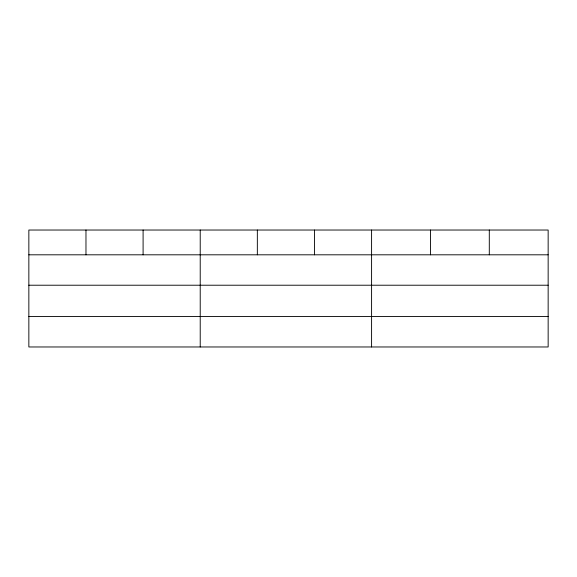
<?xml version="1.0" encoding="UTF-8"?>
<svg xmlns="http://www.w3.org/2000/svg" width="577" height="577" viewBox="0 0 577 577"><rect width="100%" height="100%" fill="white"/><g stroke="black" fill="none" stroke-linecap="round" stroke-linejoin="round"><path stroke-width="0.87" d="M548.15 285.218L548.15 230.028L28.85 230.028L28.85 346.972L548.15 346.972L548.15 285.218L28.85 285.218M28.85 254.81L548.15 254.81M28.85 316.557L548.15 316.557M489.296 230.028L489.296 254.81M430.442 230.028L430.442 254.81M371.588 230.028L371.588 346.972M314.465 230.028L314.465 254.81M257.342 230.028L257.342 254.81M200.219 230.028L200.219 346.972M143.096 230.028L143.096 254.81M85.973 230.028L85.973 254.81"/></g></svg>
